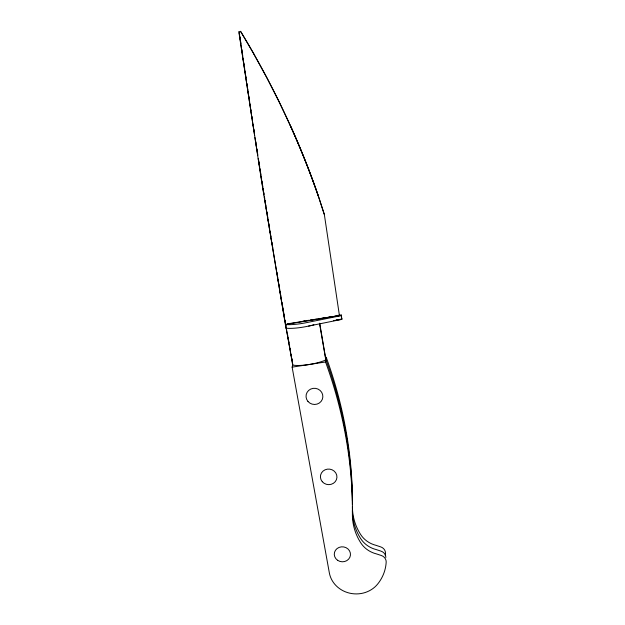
<?xml version="1.0" encoding="UTF-8"?>
<svg xmlns="http://www.w3.org/2000/svg" width="625" height="625" viewBox="0 0 625 625"><rect width="100%" height="100%" fill="white"/><g stroke="black" fill="none" stroke-linecap="round" stroke-linejoin="round"><path stroke-width="0.94" d="M341.836 318.727L341.797 319.359L305.469 326.711A21.18 4.055 -10 0 1 286.031 328.172M333.406 320.688L341.797 319.359L341.219 315.016L337.414 315.453M254.438 54.828L240.844 31.656L238.805 31.547L261.883 183.047L285.367 324.484L339.445 315.57L318.297 318.812M352.391 504.586A470.086 414.102 34.5 0 0 325.555 361.977L326.172 357.18A460.141 406.555 34.6 0 1 352.422 496.945L352.391 514.492A59.797 55.617 -1.6 0 0 360.711 542.773A26.188 24.289 1.4 0 0 376.508 553.922L381.312 555.5A7.305 6.719 2.2 0 1 386.195 561.883A44.086 40.625 5.3 0 1 377.703 584.008A26.984 24.797 4.2 0 1 349.703 593.172A26.984 24.797 4.2 0 1 329.344 572.883L292.133 367.141L292.805 364.672L285.484 324.156L292.695 365.062A21 4.891 -10 0 0 325.82 359.938L319.586 323.844M339.445 315.641L324.336 214.445L318.406 196.242A750.133 624.273 45.8 0 0 290.195 125.203M324.32 214.484L318.406 196.242A769.969 645.398 42.7 0 0 290.148 125.188C275.578 92.867 258.867 61.539 240.438 31.258M341.172 315.641L304.812 322.977A21.195 3.969 -10 0 1 285.367 324.484M287.406 323.852L341.195 315.328M336.234 319.922L338.094 319.633M339.953 319.336L341.812 319.039L341.219 315.016M292.133 367.141L325.555 361.977M302.914 321.172L304.836 320.883M306.758 320.586L308.68 320.289M310.602 319.992L312.531 319.695M314.453 319.406L316.375 319.109M254.141 54.562L266.977 78.008L278.969 101.555L290.102 125.18A791.492 666.766 39.3 0 1 318.383 196.281M285.609 323.828L285.938 325.672M286.273 327.516L286.609 329.398M287.461 334.109L287.805 336M288.148 337.883L288.992 342.594M289.336 344.484L289.68 346.367M290.016 348.25L290.359 350.133M291.211 354.852L291.547 356.734M291.891 358.617L292.227 360.508M319.711 323.195L325.867 359.547A465.062 410.289 34.5 0 1 352.406 500.727M281.719 302.227L285.32 323.203M281.844 301.945L282.172 303.844M282.5 305.75L284.625 318.125M284.953 320.023L285.281 321.93M277.766 277.898L277.43 275.875M278.094 279.82L278.422 281.742M278.75 283.672L279.07 285.594M279.398 287.516L279.727 289.445M280.055 291.367L280.867 296.18M281.195 298.102L281.523 300.031M281.555 301.273L269.82 231.094M276.812 272.164L277.117 274.016M269.969 230.93L270.281 232.82M270.594 234.703L270.906 236.594M271.219 238.484L271.531 240.375M271.844 242.266L272.148 244.156M272.461 246.039L272.773 247.93M266.242 208L266.555 209.914M266.867 211.82L267.18 213.734M267.484 215.641L267.797 217.555M268.109 219.461L268.422 221.375M268.727 223.289L269.039 225.195M269.352 227.109L269.664 229.016M266.086 208.125L269.664 230.133M262.516 184.75L262.812 186.602M263.109 188.461L263.414 190.32M263.711 192.18L264.008 194.039M264.453 196.828L264.75 198.68M265.047 200.539L265.344 202.398M265.641 204.258L265.945 206.117M263.992 195.062L258.188 158.492M264.289 196.93L265.93 207.164M258.688 160.5L259.719 167.031M260.008 168.898L260.305 170.766M260.602 172.625L260.891 174.492M261.188 176.359L261.633 179.156M261.922 181.023L262.219 182.891M255.695 141.344L255.992 143.25M256.289 145.148L256.586 147.047M256.883 148.953L257.18 150.852M257.477 152.75L257.766 154.656M254.625 135.633L250.484 108.68M254.922 137.539L257.742 155.633M250.68 108.742L250.977 110.664M251.266 112.586L251.562 114.508M251.859 116.43L252.156 118.359M253.188 125.086L253.484 127.008M253.773 128.938L254.07 130.859M246.852 83.445L247.141 85.32M247.562 88.133L247.844 90.008M248.125 91.875L248.414 93.75M248.695 95.625L249.117 98.438M249.406 100.312L249.688 102.18M249.969 104.055L250.25 105.93M246.656 83.336L250.344 107.742M243.187 58.805L243.469 60.703M243.75 62.594L244.031 64.492M244.313 66.391L244.734 69.227M245.016 71.125L245.305 73.023M245.586 74.914L246.008 77.758M246.289 79.656L246.57 81.555M242.977 58.648L246.516 82.391M239.383 32.922L239.664 34.844M239.945 36.758L240.367 39.633M240.648 41.555L240.93 43.469M241.773 49.227L242.195 52.102M242.477 54.023L242.758 55.937M239.164 32.719L242.836 57.703M385.328 555.508A43.172 39.867 5.2 0 0 385.516 553.156A7.156 6.602 2.1 0 0 380.734 546.898L376.031 545.344A25.641 23.836 1.3 0 1 360.57 534.414A58.539 54.555 -1.7 0 1 352.414 506.664M385.852 557.477A7.227 6.656 2.2 0 0 381.023 551.156L376.266 549.586A25.906 24.062 1.4 0 1 360.641 538.547A59.164 55.078 -1.6 0 1 352.406 510.539M313.891 324.75A21.18 4.055 -10 0 1 312.453 325.141M311.719 325.328A21.18 4.055 -10 0 1 308.656 326.055M322.289 481.711A8.266 7.781 6.5 0 0 336.414 479.695A8.266 7.781 6.5 0 0 327.336 469.148A8.266 7.781 6.5 0 0 322.289 481.711M307.961 401.453A8.43 8.094 9.3 0 0 322.336 399.297A8.43 8.094 9.3 0 0 313.055 388.367A8.43 8.094 9.3 0 0 307.961 401.453M337.625 560.312A8.117 7.492 5.2 0 0 350.445 555.172A8.117 7.492 5.2 0 0 339.047 547.422A8.117 7.492 5.2 0 0 337.625 560.312"/></g></svg>
